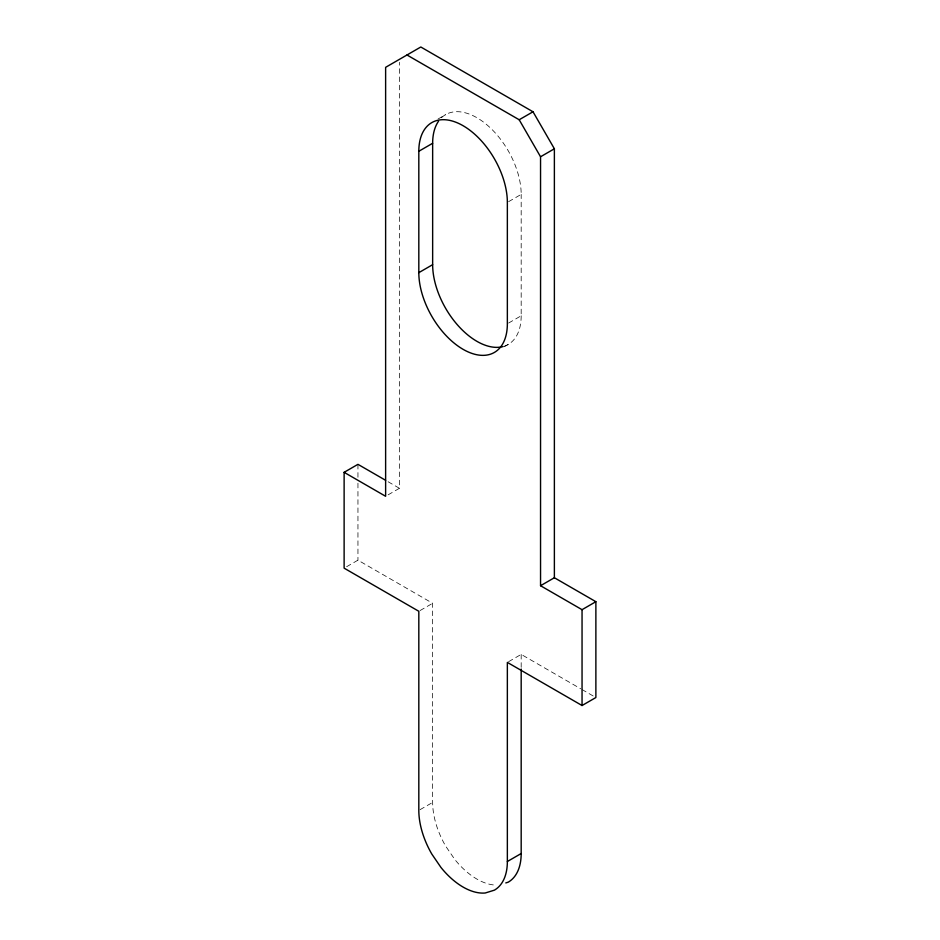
<?xml version="1.0" encoding="UTF-8"?>
<svg xmlns="http://www.w3.org/2000/svg" width="940" height="940" viewBox="0 0 940 940"><rect width="100%" height="100%" fill="white"/><g stroke="black" fill="none" stroke-linecap="round" stroke-linejoin="round"><path stroke-width="0.7" stroke-dasharray="4.7 3.53" d="M438.075 118.981L445.619 114.621M508.611 201.654L521.183 194.392A62.604 36.143 60 0 0 490.751 128.275A62.604 36.143 60 0 0 441.295 117.923M508.611 323.043L521.183 315.781L521.183 194.392M504.439 346.625L508.211 344.44M388.138 494.828L399.453 488.295L399.453 62.263M346.637 566.702L357.952 560.17L432.647 603.292L432.647 802.419A62.604 36.143 60 0 0 445.619 846.047L454.784 859.454A62.604 36.143 60 0 0 496.508 885.116M420.074 610.553L432.647 603.292M508.611 661.666L521.183 654.405L580.685 688.761M420.074 809.669L432.647 802.419M388.138 481.762L399.453 488.295M581.954 689.502L593.351 696.07M521.183 654.405L521.183 667.588M357.952 464.337L357.952 477.403M357.952 483.207L357.952 560.17M521.183 315.781A62.604 36.143 60 0 1 504.522 346.12"/><path stroke-width="1.41" d="M418.817 151.27A62.604 36.143 60 0 1 463.079 125.713A62.604 36.143 60 0 1 507.353 202.382L507.353 323.771A62.604 36.143 60 0 1 463.079 349.328A62.604 36.143 60 0 1 418.817 272.659L418.817 151.27L432.647 143.28A62.604 36.143 60 0 1 438.581 121.142M406.985 54.99L519.186 119.756L533.015 111.778L554.377 148.779L554.377 577.736L595.878 601.694L595.878 697.539L582.048 705.517L507.353 662.394L507.353 861.51A62.604 36.143 60 0 1 494.381 890.168L485.216 893A62.604 36.143 60 0 1 440.954 867.444L431.789 854.025A62.604 36.143 60 0 1 418.817 810.398L418.817 611.282L344.122 568.16L344.122 472.327L357.952 464.337L385.623 480.305M595.878 601.694L582.048 609.684L540.547 585.726L540.547 156.768L554.377 148.779M418.817 272.659L432.647 264.669L432.647 143.28M540.547 585.726L554.377 577.736M507.353 861.51L521.183 853.532L521.183 669.057M505.791 882.93L508.211 882.178A62.604 36.143 60 0 0 521.183 853.532M533.015 111.778L420.815 47L385.623 67.328L385.623 496.285L344.122 472.327M519.186 119.756L540.547 156.768M582.048 609.684L582.048 705.517M503.194 346.531A62.604 36.143 60 0 1 456.969 324.335A62.604 36.143 60 0 1 432.647 264.669"/></g></svg>
